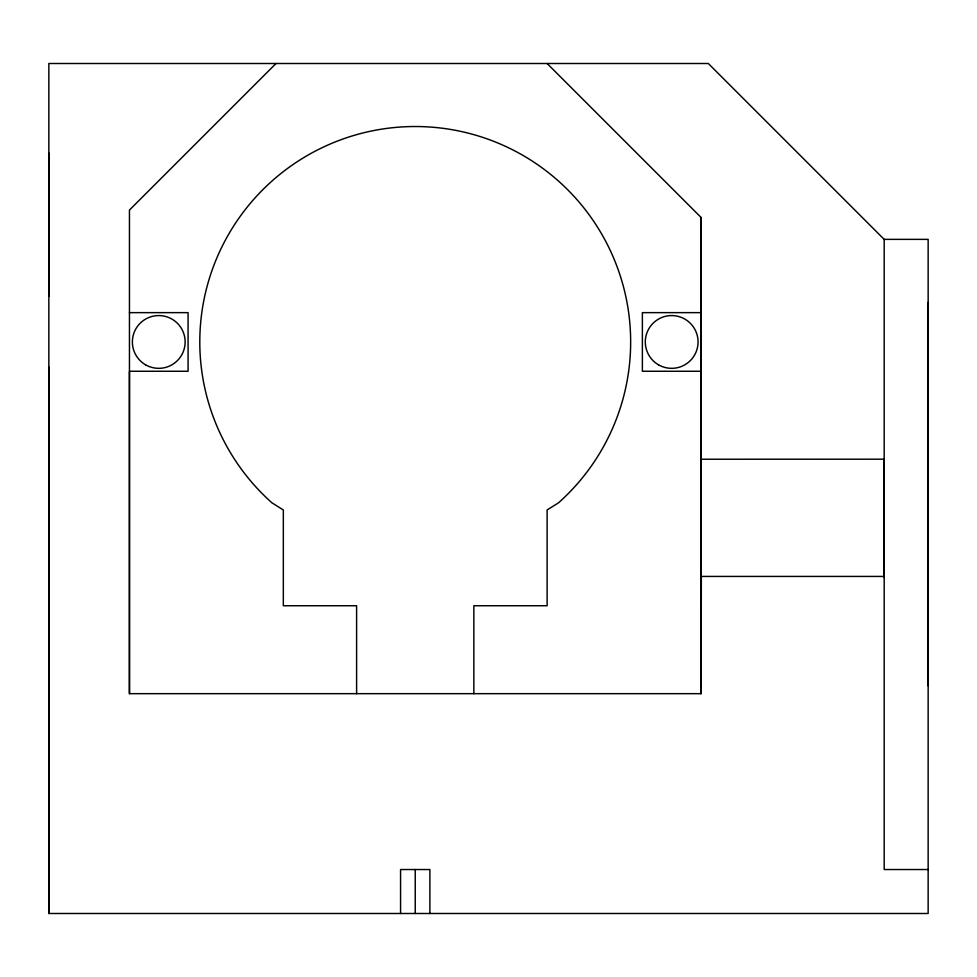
<?xml version="1.0" encoding="UTF-8"?>
<svg xmlns="http://www.w3.org/2000/svg" width="977" height="977" viewBox="0 0 977 977"><rect width="100%" height="100%" fill="white"/><g stroke="black" fill="none" stroke-linecap="round" stroke-linejoin="round"><path stroke-width="1.47" d="M884.185 239.365L928.15 239.365L928.15 913.495L48.85 913.495L48.85 63.505L708.325 63.505L884.185 239.365L884.185 577.541M700.997 312.64L642.377 312.64L642.377 371.26L700.997 371.26L700.997 693.67L129.452 693.67L129.452 371.26L188.072 371.26L188.072 312.64L129.452 312.64M928.15 685.817L928.15 302.381M700.997 693.585L701.352 576.43L884.185 576.43M276.002 63.505L129.452 210.055L129.452 693.67M700.814 217.382L701.181 459.239L884.185 459.19M928.15 869.53L884.185 869.53L884.185 458.885M547.12 63.505L700.997 217.382L700.997 693.67M473.845 693.67L473.845 605.74L547.12 605.74L547.12 509.957L558.478 502.85A215.428 215.428 0 0 0 570.47 192.591A215.428 215.428 0 0 0 259.98 192.591A215.428 215.428 0 0 0 271.972 502.85L283.33 509.957L283.33 605.74L356.605 605.74L356.605 693.67M429.88 913.495L429.88 869.53L400.57 869.53L400.57 913.495M415.225 869.53L415.225 913.495M48.85 153.035L48.85 296.385M48.85 367.022L48.85 913.495M658.498 364.8A26.379 26.379 0 0 0 698.067 341.95A26.379 26.379 0 0 0 658.498 319.1A26.379 26.379 0 0 0 658.498 364.8M145.573 364.8A26.379 26.379 0 0 0 185.141 341.95A26.379 26.379 0 0 0 145.573 319.1A26.379 26.379 0 0 0 145.573 364.8"/></g></svg>
